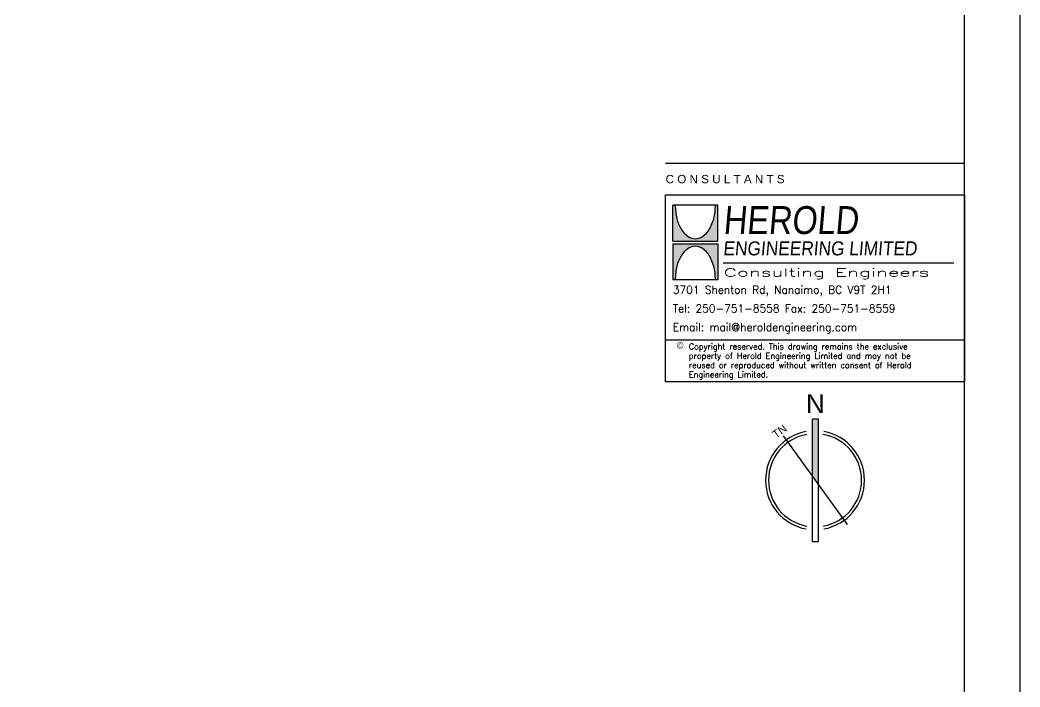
# Model space of a CAD drawing. Extents: x 0 to 36, y 0 to 24.
# Drawn here: x 27 to 36, y 12 to 18 of the extents above; entities that cross this region are included whole.
import ezdxf
from ezdxf.enums import TextEntityAlignment as Align

# ---------------------------------------------------------------- set-up
doc = ezdxf.new("R2010")
doc.units = 0
doc.header["$LTSCALE"] = 0.375
doc.header["$MEASUREMENT"] = 0
doc.layers.get('0').update_dxf_attribs({"linetype": 'CONTINUOUS'})
doc.layers.get('DEFPOINTS').update_dxf_attribs({"linetype": 'CONTINUOUS'})
for name, color, linetype in [('BDR-18', 1, 'CONTINUOUS'), ('BDR-25', 4, 'CONTINUOUS'), ('BDR-35', 2, 'CONTINUOUS'), ('BDR-50', 5, 'CONTINUOUS'), ('BDR-NORTH', 7, 'CONTINUOUS')]:
    doc.layers.add(name, color=color, linetype=linetype)
doc.styles.add('Arial', font='ARIAL.TTF')
doc.styles.add('LOGO-HEL', font='ERASBD.TTF')
doc.styles.add('LOGO2-HEL', font='ROMANS.shx')

# ---------------------------------------------------------------- blocks, each defined once
blk = doc.blocks.new('copyright')
at = {"layer": 'BDR-25', "insert": (0.114, -0.041), "char_height": 0.05859, "width": 0.04464, "attachment_point": 1, "style": 'LOGO2-HEL'}
blk.add_mtext('{\\fBankGothic Lt BT|b0|i0|c0|p34;\\H1.125x;©} ', dxfattribs=at)
blk = doc.blocks.new('hel_logo_lg')
at = {"layer": 'BDR-18'}
for points in [[(0.156, 1.61, -0.074062), (0.114, 1.713, -0.060657), (0.097, 1.849), (0.072, 1.849), (0.072, 1.487), (0.524, 1.487), (0.524, 1.849), (0.499, 1.849, -0.060657), (0.483, 1.713, -0.074062), (0.44, 1.61, -0.106906), (0.369, 1.534, -0.152862), (0.298, 1.512, -0.152862), (0.228, 1.534, -0.106906)], [(0.44, 1.338, -0.074062), (0.483, 1.235, -0.060657), (0.499, 1.1), (0.524, 1.1), (0.524, 1.462), (0.072, 1.462), (0.072, 1.1), (0.097, 1.1, -0.060657), (0.114, 1.235, -0.074062), (0.156, 1.338, -0.106906), (0.228, 1.415, -0.152862), (0.298, 1.437, -0.152862), (0.369, 1.415, -0.106906)]]:
    blk.add_hatch(color=253, dxfattribs=at).paths.add_polyline_path(points)
at = {"layer": 'BDR-18', "ltscale": 8}
for p, q in [((0.072, 1.487), (0.072, 1.849)), ((0.524, 1.849), (0.072, 1.849)), ((0.524, 1.487), (0.524, 1.849)), ((0.072, 1.487), (0.524, 1.487)), ((0.072, 1.462), (0.524, 1.462)), ((0.072, 1.462), (0.072, 1.1)), ((0.524, 1.462), (0.524, 1.1)), ((0.524, 1.1), (0.072, 1.1)), ((0, 0.498), (3, 0.498))]:
    blk.add_line(p, q, dxfattribs=at)
for centre, radius, start, end in [((0.66, 1.849), 0.563, 180, 193.8846), ((-0.063, 1.849), 0.563, 346.1154, 360), ((0.481, 1.804), 0.379, 193.8846, 210.8274), ((0.115, 1.804), 0.379, 329.1726, 346.1154), ((0.369, 1.737), 0.248, 210.8274, 235.2356), ((0.228, 1.737), 0.248, 304.7644, 329.1726), ((0.298, 1.636), 0.124, 235.2356, 270), ((0.298, 1.636), 0.124, 270, 304.7644), ((0.369, 1.211), 0.248, 124.7644, 149.1726), ((0.298, 1.313), 0.124, 90, 124.7644), ((0.298, 1.313), 0.124, 55.2356, 90), ((0.228, 1.211), 0.248, 30.8274, 55.2356), ((0.481, 1.144), 0.379, 149.1726, 166.1154), ((0.115, 1.144), 0.379, 13.8846, 30.8274), ((0.66, 1.1), 0.563, 166.1154, 180), ((-0.063, 1.1), 0.563, 0, 13.8846)]:
    blk.add_arc(centre, radius, start, end, dxfattribs=at)
at = {"layer": 'BDR-25'}
blk.add_line((0.578, 1.271), (2.892, 1.271), dxfattribs=at)
at = {"layer": 'BDR-50'}
blk.add_lwpolyline([(0, 0.077), (0, 1.952), (3, 1.952), (3, 0.077)], close=True, dxfattribs=at)
blk.add_blockref('copyright', (0, 0.515))
at = {"layer": 'BDR-25', "style": 'LOGO2-HEL'}
for s, insert, char_height, width, attachment_point, line_spacing_factor in [('3701 Shenton Rd, Nanaimo, BC V9T 2H1 \\PTel: 250-751-8558 Fax: 250-751-8559 \\PEmail: mail@heroldengineering.com', (0.072, 0.799), 0.07812, 2.81301, 4, 1.44), ('Copyright reserved. This drawing remains the exclusive  property of Herold Engineering Limited and may not be  reused or reproduced without written consent of Herold  Engineering Limited.', (0.233, 0.46), 0.058594, 2.66113, 1, 0.96)]:
    blk.add_mtext(s, dxfattribs=dict(at, insert=insert, char_height=char_height, width=width, attachment_point=attachment_point, line_spacing_factor=line_spacing_factor))
at = {"layer": 'BDR-35', "ltscale": 8, "style": 'LOGO-HEL', "oblique": 5}
for s, height, width, p in [('HEROLD', 0.2802, 0.8688, (0.576, 1.559)), ('ENGINEERING LIMITED', 0.1401, 0.9261, (0.576, 1.345))]:
    blk.add_text(s, height=height, dxfattribs=dict(at, width=width)).set_placement(p)
at = {"layer": 'BDR-35', "ltscale": 8, "style": 'LOGO2-HEL', "width": 1.8346}
blk.add_text('Consulting Engineers', height=0.08034, dxfattribs=at).set_placement((0.583, 1.132))
blk = doc.blocks.new('north')
at = {"layer": 'BDR-25'}
blk.add_hatch(color=256, dxfattribs=at).paths.add_polyline_path([(0.0293, 0.5541), (-0.0234, 0.5541), (-0.0234, 0.0325), (0.0293, -0.0406)])
at = {"layer": 'BDR-18'}
for radius, start, end in [(0.4453, 100.22083, 259.77917), (0.4189, 100.22083, 259.77917), (0.4189, 280.22083, 79.77917), (0.4453, 280.22083, 79.77917)]:
    blk.add_arc((0, 0), radius, start, end, dxfattribs=at)
at = {"layer": 'BDR-25'}
blk.add_line((-0.2881, 0.3991), (0.2881, -0.3991), dxfattribs=at)
at = {"layer": 'BDR-25', "flags": 128}
blk.add_lwpolyline([(-0.0234, 0.5541), (0.0293, 0.5541), (0.0293, -0.5541), (-0.0234, -0.5541), (-0.0234, 0.5541)], dxfattribs=at)
at = {"layer": 'BDR-25', "style": 'Arial'}
blk.add_text('N', height=0.1688, rotation=180, dxfattribs=at).set_placement((0.0029, 0.6889), align=Align.MIDDLE_CENTER)
blk.add_text('TN', height=0.07031, rotation=35.82499, dxfattribs=at).set_placement((-0.373, 0.4019), align=Align.MIDDLE_LEFT)

msp = doc.modelspace()

# ---------------------------------------------------------------- linework, layer by layer
msp.add_lwpolyline([(0, 0), (36, 0), (36, 24), (0, 24)], close=True)
at = {"layer": 'BDR-50'}
msp.add_line((32.8106, 16.7108), (35.5, 16.7108), dxfattribs=at)
at = {"layer": 'DEFPOINTS'}
msp.add_lwpolyline([(1.25, 0.5), (35.5, 0.5), (35.5, 23.5), (1.25, 23.5)], close=True, dxfattribs=at)

# ---------------------------------------------------------------- block references
at = {"xscale": 0.896482711237371, "yscale": 0.8964827112373708, "zscale": 0.8964827112373707}
msp.add_blockref('hel_logo_lg', (32.8106, 14.677), dxfattribs=at)
at = {"layer": 'BDR-NORTH'}
msp.add_blockref('north', (34.1553, 13.8596), dxfattribs=at)

# ---------------------------------------------------------------- texts
at = {"layer": 'BDR-35', "style": 'Arial'}
msp.add_text('C O N S U L T A N T S', height=0.075, dxfattribs=at).set_placement((32.8106, 16.569), align=Align.MIDDLE_LEFT)

doc.saveas('drawing.dxf')
